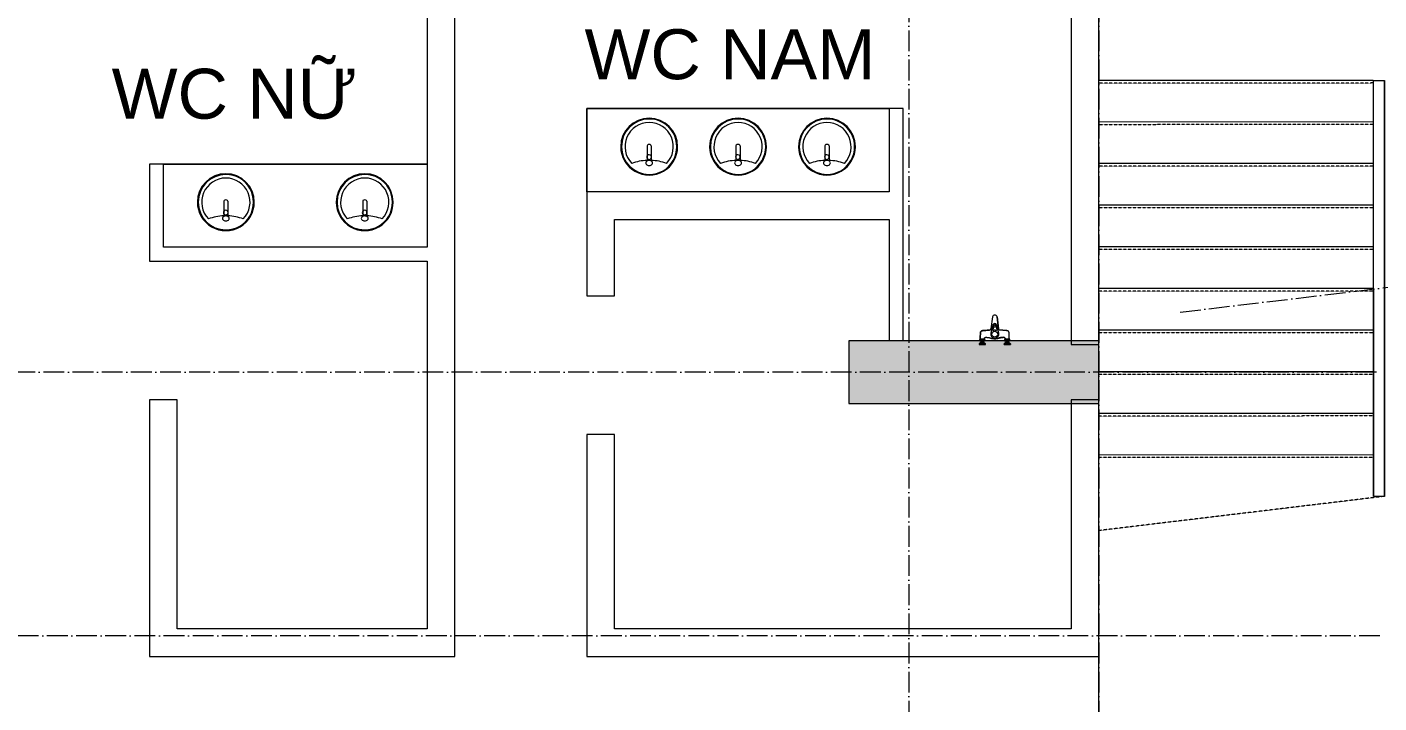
# Model space of a CAD drawing. Header units: millimetres. Extents: x -20215 to 101892, y -17414 to 45470.
# Drawn here: x 33278 to 43019, y 24465 to 29337 of the extents above; entities that cross this region are included whole.
import ezdxf

# ---------------------------------------------------------------- set-up
doc = ezdxf.new("R2010")
doc.units = ezdxf.units.MM
doc.linetypes.add('Grid Line', pattern=[4.2, 3, -0.6, 0, -0.6])
doc.linetypes.add('Overhead 1_16_', pattern=[2.579687, 1.5875, -0.992188])
for name, color, linetype, lineweight in [('CHU', 181, 'Continuous', 5), ('NET THAY 1', 41, 'Continuous', 5), ('NET-CAT', 3, 'Continuous', 15), ('NET-THAY', 2, 'Continuous', 9), ('S-STRS', 31, 'Continuous', 5), ('THIET-BI', 44, 'Continuous', 5), ('TRUC', 225, 'Continuous', 5), ('X-COT HAM$0$LC.HA', 8, 'Continuous', 9)]:
    doc.layers.add(name, color=color, linetype=linetype, lineweight=lineweight)
doc.styles.add('Arial_6', font='arial_0.ttf', dxfattribs={"height": 360})

# ---------------------------------------------------------------- blocks, each defined once
blk = doc.blocks.new('ALC1807-ASCENT PLAZA-KET CAU_rvt-1-MẶT BẰNG TẦNG 4')
at = {"layer": 'X-COT HAM$0$LC.HA'}
h = blk.add_hatch(color=256, dxfattribs=at)
h.dxf.hatch_style = 1
h.paths.add_polyline_path([(39199.8, 27074.9), (39199.8, 26624.9), (40999.8, 26624.9), (40999.8, 27074.9)])
at = {"ltscale": 1000}
blk.add_lwpolyline([(39199.8, 27074.9), (39199.8, 26624.9), (40999.8, 26624.9), (40999.8, 27074.9)], close=True, dxfattribs=at)
blk = doc.blocks.new('Top Rail Type - Top Rail_Internal_-1506764-MẶT BẰNG TẦNG 4')
at = {"layer": 'NET THAY 1'}
for p, q in [((42977.8, 28953), (42978.4, 25953)), ((43058.4, 25953), (43057.8, 28953))]:
    blk.add_line(p, q, dxfattribs=at)
for points in [[(42977.8, 28953), (42977.8, 28953), (42978.4, 28953), (42981, 28953), (42985.2, 28953), (42992.7, 28953), (43005, 28953), (43021.4, 28953), (43036.4, 28953), (43048.2, 28953), (43054.7, 28953), (43057.3, 28953), (43057.8, 28953), (43057.8, 28953)], [(43058.4, 25953), (43058.4, 25953), (43057.8, 25953), (43055.2, 25953), (43051, 25953), (43043.5, 25953), (43031.1, 25953), (43014.8, 25953), (42999.8, 25953), (42988, 25953), (42981.5, 25953), (42978.8, 25953), (42978.4, 25953), (42978.4, 25953)]]:
    blk.add_open_spline(points, degree=3, knots=[0, 0, 0, 0, 0.066667, 0.133333, 0.2, 0.266667, 0.4, 0.533333, 0.65, 0.766667, 0.883333, 0.941667, 1, 1, 1, 1], dxfattribs=at)
blk = doc.blocks.new('Top Rail Type - Top Rail_Internal_-V12-MẶT BẰNG TẦNG 4')
at = {"layer": 'NET THAY 1'}
for p, q in [((42977.2, 28953), (42977.8, 25953)), ((43058.4, 28953), (43059, 25953))]:
    blk.add_line(p, q, dxfattribs=at)
blk = doc.blocks.new('X-LA1 - X-LA 3-1486431-MẶT BẰNG TẦNG 4')
at = {"layer": 'THIET-BI'}
for p, q in [((-600, 0), (-600, -1900)), ((-600, -1900), (-600, 0)), ((-332.2, -434.2), (-222.2, -434.2)), ((-332.2, -464.2), (-222.2, -464.2)), ((-332.2, -1435), (-222.2, -1435)), ((-332.2, -1465), (-222.2, -1465))]:
    blk.add_line(p, q, dxfattribs=at)
for centre, radius, start, end in [((-324.9, -449.2), 205, 90, 270), ((-324.9, -449.2), 199.5, 360, 180), ((-324.9, -449.2), 174.1, 46.21184, 180), ((-324.9, -449.2), 205, 270, 90), ((139.1, -449.2), 365.7, 159.90562, 177.65018), ((-324.9, -449.2), 199.5, 180, 360), ((-324.9, -449.2), 174.1, 180, 313.78816), ((-250, -450), 16.8, 360, 180), ((-250, -450), 16.8, 180, 360), ((139.1, -449.2), 365.7, 182.34982, 200.09438), ((-324.9, -1450), 205, 90, 270), ((-324.9, -1450), 199.5, 360, 180), ((-324.9, -1450), 205, 270, 90), ((-324.9, -1450), 174.1, 46.21184, 180), ((139.1, -1450), 365.7, 159.90562, 177.65018), ((-324.9, -1450), 199.5, 180, 360), ((-324.9, -1450), 174.1, 180, 313.78816), ((-250, -1450.8), 16.8, 360, 180), ((-250, -1450.8), 16.8, 180, 0), ((139.1, -1450), 365.7, 182.34982, 200.09438)]:
    blk.add_arc(centre, radius, start, end, dxfattribs=at)
for centre, major_axis, ratio, start_param, end_param in [((-332.2, -449.2), (0, 15), 0.577623, 0, 3.141593), ((-208.1, -449.2), (0, 25), 0.701688, 0, 3.141593), ((-207.9, -449.2), (0, 25), 0.719766, 3.124999, 6.299779), ((-332.2, -1450), (0, 15), 0.577623, 0, 3.141593), ((-208.1, -1450), (0, 25), 0.701688, 0, 3.141593), ((-207.9, -1450), (0, 25), 0.719766, 3.124999, 6.299779)]:
    blk.add_ellipse(centre, major_axis=major_axis, ratio=ratio, start_param=start_param, end_param=end_param, dxfattribs=at)
blk = doc.blocks.new('X-SEN - X-SEN-1305592-MẶT BẰNG TẦNG 4')
at = {"layer": 'THIET-BI'}
for p, q in [((-67.5, 0), (-112.5, 0)), ((-112.5, 0), (-112.5, -3.8)), ((-112.5, 0), (-67.5, 0)), ((-112.5, -3.8), (-112.5, 0)), ((-67.5, -3.8), (-67.5, 0)), ((-67.5, 0), (-67.5, -3.8)), ((112.5, 0), (67.5, 0)), ((67.5, 0), (67.5, -3.8)), ((67.5, 0), (67.5, -3.8)), ((112.5, 0), (67.5, 0)), ((112.5, -3.8), (112.5, 0)), ((112.5, -3.8), (112.5, 0)), ((-112.5, -3.8), (-99.9, -12.6)), ((-67.5, -3.8), (-112.5, -3.8)), ((-112.5, -3.8), (-99.9, -12.6)), ((-99.9, -25.3), (-107.2, -25.3)), ((-72.8, -25.3), (-107.2, -25.3)), ((-107.2, -34.3), (-105.1, -34.3)), ((-107.2, -34.3), (-72.8, -34.3)), ((-105.1, -34.3), (-105.1, -37.2)), ((-105.1, -34.3), (-105.1, -37.2)), ((-74.9, -34.3), (-105.1, -34.3)), ((-105.1, -37.2), (-74.9, -37.2)), ((-99.9, -12.6), (-99.9, -25.3)), ((-99.9, -12.6), (-80.1, -12.6)), ((-80.1, -12.6), (-99.9, -12.6)), ((-99.9, -12.6), (-99.9, -25.3)), ((-80.1, -12.6), (-67.5, -3.8)), ((-80.1, -12.6), (-67.5, -3.8)), ((-80.1, -25.3), (-80.1, -12.6)), ((-80.1, -25.3), (-80.1, -12.6)), ((-72.8, -25.3), (-80.1, -25.3)), ((-74.9, -37.2), (-74.9, -34.3)), ((-74.9, -34.3), (-72.8, -34.3)), ((-74.9, -37.2), (-74.9, -34.3)), ((-12.9, -141.7), (-27.6, -80.8)), ((12.9, -141.7), (27.6, -80.8)), ((67.5, -3.8), (80.1, -12.6)), ((112.5, -3.8), (67.5, -3.8)), ((67.5, -3.8), (80.1, -12.6)), ((80.1, -25.3), (72.8, -25.3)), ((107.2, -25.3), (72.8, -25.3)), ((72.8, -34.3), (74.9, -34.3)), ((72.8, -34.3), (107.2, -34.3)), ((74.9, -34.3), (74.9, -37.2)), ((74.9, -34.3), (74.9, -37.2)), ((105.1, -34.3), (74.9, -34.3)), ((74.9, -37.2), (105.1, -37.2)), ((80.1, -12.6), (80.1, -25.3)), ((99.9, -12.6), (80.1, -12.6)), ((80.1, -12.6), (99.9, -12.6)), ((99.9, -12.6), (80.1, -12.6)), ((80.1, -12.6), (80.1, -25.3)), ((99.9, -12.6), (112.5, -3.8)), ((99.9, -12.6), (112.5, -3.8)), ((99.9, -25.3), (99.9, -12.6)), ((99.9, -25.3), (99.9, -12.6)), ((107.2, -25.3), (99.9, -25.3)), ((105.1, -37.2), (105.1, -34.3)), ((105.1, -34.3), (107.2, -34.3)), ((105.1, -37.2), (105.1, -34.3)), ((-27.3, -113.1), (-17.5, -199.2)), ((-17.5, -199.2), (-27.3, -113.1)), ((-7.7, -139.6), (-13.8, -105.5)), ((7.7, -139.6), (13.8, -105.5)), ((17.5, -199.2), (27.3, -113.1)), ((17.5, -199.2), (27.3, -113.1))]:
    blk.add_line(p, q, dxfattribs=at)
for centre, radius in [((0, -73.2), 21.5), ((0, -130.1), 7.2)]:
    blk.add_circle(centre, radius, dxfattribs=at)
for centre, radius, start, end in [((-102.9, -29.8), 6.9, 148.02464, 211.97536), ((-102.9, -29.8), 6.9, 148.02464, 211.97536), ((-107.2, -27.1), 1.8, 90, 148.02464), ((-107.2, -27.1), 1.8, 90, 148.02464), ((-107.2, -32.5), 1.8, 211.97536, 270), ((-107.2, -32.5), 1.8, 211.97536, 270), ((-112.5, -29.8), 6.9, 319.28447, 40.71553), ((-94.4, -29.8), 6.9, 139.28447, 220.71553), ((-85.4, -29.8), 6.9, 319.28447, 40.71553), ((-67.5, -29.8), 6.9, 139.28447, 220.71553), ((-72.8, -27.1), 1.8, 31.97536, 90), ((-72.8, -27.1), 1.8, 31.97536, 90), ((-72.8, -32.5), 1.8, 270, 328.02464), ((-72.8, -32.5), 1.8, 270, 328.02464), ((-77.1, -29.8), 6.9, 328.02464, 31.97536), ((-77.1, -29.8), 6.9, 328.02464, 31.97536), ((-0.4, -73.2), 28.3, 89.25175, 195.66926), ((0.4, -73.2), 28.3, 344.33074, 90.74825), ((77.1, -29.8), 6.9, 148.02464, 211.97536), ((77.1, -29.8), 6.9, 148.02464, 211.97536), ((72.8, -27.1), 1.8, 90, 148.02464), ((72.8, -27.1), 1.8, 90, 148.02464), ((72.8, -32.5), 1.8, 211.97536, 270), ((72.8, -32.5), 1.8, 211.97536, 270), ((67.5, -29.8), 6.9, 319.28447, 40.71553), ((85.6, -29.8), 6.9, 139.28447, 220.71553), ((94.6, -29.8), 6.9, 319.28447, 40.71553), ((112.5, -29.8), 6.9, 139.28447, 220.71553), ((107.2, -27.1), 1.8, 31.97536, 90), ((107.2, -27.1), 1.8, 31.97536, 90), ((107.2, -32.5), 1.8, 270, 328.02464), ((107.2, -32.5), 1.8, 270, 328.02464), ((102.9, -29.8), 6.9, 328.02464, 31.97536), ((102.9, -29.8), 6.9, 328.02464, 31.97536), ((-9.4, -104.7), 4.5, 74.07034, 190.15556), ((0, -134.7), 14.7, 208.41441, 331.58559), ((-0.4, -73.2), 28.3, 254.07034, 270.74825), ((0, -136.6), 8.24, 201.12938, 338.87062), ((0.4, -73.2), 28.3, 269.25175, 285.92966), ((9.4, -104.7), 4.5, 349.84444, 105.92966), ((0, -191), 19.3, 205.0481, 334.9519), ((0, -191), 19.3, 205.0481, 334.9519)]:
    blk.add_arc(centre, radius, start, end, dxfattribs=at)
for points, knots in [([(-105.1, -37.2), (-105.1, -39.1), (-104.9, -42.9), (-104.7, -48.5), (-104.5, -54.2), (-104.2, -61.7), (-103.9, -68.4), (-103.8, -73.6), (-103.7, -75.5), (-103.7, -76.7), (-103.6, -77.6), (-103.6, -78.6), (-103.6, -79.8), (-103.6, -81), (-103.5, -81.8), (-103.5, -82.3), (-103.5, -82.6), (-103.4, -83), (-103.4, -83.5), (-103.3, -84.3), (-103.2, -85.5), (-103.1, -86.6), (-102.8, -87.6), (-102.6, -88.2), (-102.3, -88.9), (-101.9, -89.7), (-101.3, -90.8), (-100.6, -91.7), (-100, -92.5), (-99, -93.6), (-97.8, -94.7), (-96.2, -95.8), (-95, -96.6), (-93.7, -97.2), (-92.4, -97.7), (-91.2, -98.1), (-90.3, -98.4), (-89.6, -98.5), (-88.9, -98.7), (-88, -98.8), (-86.8, -99), (-85.6, -99.1), (-84.7, -99.1), (-84, -99.2), (-83.3, -99.3), (-82.3, -99.4), (-81.2, -99.5), (-79.7, -99.6), (-77.9, -99.8), (-75.5, -100), (-72.8, -100.2), (-70, -100.5), (-66.3, -100.8), (-61.6, -101.2), (-56, -101.5), (-51.7, -101.8), (-48.8, -101.9), (-47.3, -101.9), (-46.1, -101.9), (-45.1, -102), (-44.4, -102), (-43.6, -102), (-42.6, -102), (-41.4, -102), (-40.1, -102), (-39.3, -102.1), (-38.8, -102.1), (-38.5, -102.2), (-38.1, -102.2), (-37.6, -102.3), (-36.8, -102.4), (-35.6, -102.6), (-34.3, -103), (-33.2, -103.5), (-32.5, -104), (-31.7, -104.6), (-30.5, -105.7), (-29, -107.6), (-27.9, -110.1), (-27.4, -112), (-27.3, -113.1)], [0, 0, 0, 0, 0.041667, 0.083333, 0.125, 0.166667, 0.25, 0.270833, 0.28125, 0.291667, 0.296875, 0.302083, 0.3125, 0.322917, 0.328125, 0.330729, 0.333333, 0.335938, 0.338542, 0.34375, 0.354167, 0.364583, 0.369792, 0.375, 0.380208, 0.385417, 0.395833, 0.40625, 0.411458, 0.416667, 0.4375, 0.447917, 0.458333, 0.46875, 0.479167, 0.489583, 0.494792, 0.5, 0.505208, 0.510417, 0.520833, 0.53125, 0.536458, 0.541667, 0.546875, 0.552083, 0.5625, 0.572917, 0.583333, 0.604167, 0.625, 0.645833, 0.666667, 0.708333, 0.75, 0.791667, 0.802083, 0.8125, 0.822917, 0.828125, 0.833333, 0.838542, 0.84375, 0.854167, 0.864583, 0.869792, 0.872396, 0.875, 0.877604, 0.880208, 0.885417, 0.895833, 0.90625, 0.916667, 0.921875, 0.927083, 0.9375, 0.958333, 0.979167, 1, 1, 1, 1]), ([(-105.1, -37.2), (-104.5, -52.3), (-103.9, -68.7), (-103.3, -87.5), (-99.6, -93.9), (-92.4, -98.5), (-72.6, -100.1), (-54, -102.2), (-33.9, -102), (-28.7, -107.4), (-27.8, -111), (-27.3, -113.1)], [0, 0, 0, 0, 45.441328, 49.333631, 56.110562, 66.562664, 73.682324, 114.966912, 125.570438, 129.900151, 136.284558, 136.284558, 136.284558, 136.284558]), ([(0, -41), (-2, -40.9), (-5.6, -40.9), (-10.3, -41.2), (-14.4, -41.6), (-18, -42.2), (-21.2, -42.9), (-24.2, -43.7), (-27.1, -44.6), (-30, -45.4), (-32.9, -46.3), (-35.8, -47.2), (-38.8, -47.9), (-41.8, -48.6), (-45.1, -49.2), (-48.4, -49.8), (-51.8, -50.2), (-54.8, -50.5), (-56.9, -50.7), (-58.1, -50.8), (-59, -50.9), (-59.9, -51), (-60.8, -51), (-61.7, -51), (-62.4, -51), (-63, -51), (-63.6, -51), (-64.4, -50.9), (-65.1, -50.8), (-65.7, -50.7), (-66.1, -50.6), (-66.5, -50.5), (-67.1, -50.4), (-68.1, -50.1), (-69.1, -49.6), (-70.1, -49), (-71.1, -48.3), (-72, -47.4), (-72.8, -46.6), (-73.3, -45.8), (-73.8, -45.1), (-74.1, -44.3), (-74.4, -43.5), (-74.6, -42.6), (-74.7, -41.9), (-74.8, -41.3), (-74.8, -40.9), (-74.9, -40.4), (-74.9, -39.8), (-74.9, -38.8), (-74.9, -37.9), (-74.9, -37.2)], [0, 0, 0, 0, 0.041667, 0.083333, 0.125, 0.166667, 0.208333, 0.25, 0.291667, 0.333333, 0.375, 0.416667, 0.458333, 0.5, 0.541667, 0.583333, 0.625, 0.666667, 0.6875, 0.697917, 0.708333, 0.71875, 0.729167, 0.739583, 0.75, 0.755208, 0.760417, 0.770833, 0.78125, 0.786458, 0.791667, 0.796875, 0.802083, 0.8125, 0.833333, 0.84375, 0.854167, 0.875, 0.885417, 0.895833, 0.90625, 0.916667, 0.927083, 0.9375, 0.947917, 0.953125, 0.958333, 0.963542, 0.96875, 0.979167, 1, 1, 1, 1]), ([(-74.9, -37.2), (-74.9, -39.9), (-75, -44.9), (-67.9, -51.6), (-55.3, -50.7), (-39.4, -48.7), (-24.4, -43.4), (-11.8, -40.7), (0, -41)], [0, 0, 0, 0, 8.475038, 15.961674, 29.255673, 47.963091, 70.422589, 93.837243, 93.837243, 93.837243, 93.837243]), ([(74.9, -37.2), (74.9, -37.9), (74.9, -38.8), (74.9, -39.8), (74.9, -40.4), (74.8, -40.9), (74.8, -41.3), (74.7, -41.9), (74.6, -42.6), (74.4, -43.3), (74.3, -43.9), (74.1, -44.4), (73.8, -45.1), (73.3, -45.8), (72.8, -46.6), (72, -47.4), (71.1, -48.3), (70.1, -49), (69.1, -49.6), (68.1, -50.1), (67.1, -50.4), (66.5, -50.5), (66.1, -50.6), (65.7, -50.7), (65.1, -50.8), (64.4, -50.9), (63.5, -51), (62.7, -51), (62.1, -51), (61.5, -51), (60.8, -51), (59.9, -51), (59, -50.9), (58.1, -50.8), (56.9, -50.7), (54.8, -50.5), (51.8, -50.2), (47.2, -49.6), (41.8, -48.7), (36.8, -47.4), (32.9, -46.3), (30, -45.4), (27.1, -44.6), (24.2, -43.7), (21.2, -42.9), (18, -42.2), (14.4, -41.6), (10.3, -41.2), (5.6, -40.9), (2, -40.9), (0, -41)], [0, 0, 0, 0, 0.020833, 0.03125, 0.036458, 0.041667, 0.046875, 0.052083, 0.0625, 0.072917, 0.078125, 0.083333, 0.09375, 0.104167, 0.114583, 0.125, 0.145833, 0.15625, 0.166667, 0.1875, 0.197917, 0.203125, 0.208333, 0.213542, 0.21875, 0.229167, 0.239583, 0.25, 0.255208, 0.260417, 0.270833, 0.28125, 0.291667, 0.302083, 0.3125, 0.333333, 0.375, 0.416667, 0.5, 0.583333, 0.625, 0.666667, 0.708333, 0.75, 0.791667, 0.833333, 0.875, 0.916667, 0.958333, 1, 1, 1, 1]), ([(74.9, -37.2), (74.9, -39.9), (75, -44.9), (67.9, -51.6), (55.3, -50.7), (39.4, -48.7), (24.4, -43.4), (11.8, -40.7), (0, -41)], [0, 0, 0, 0, 8.475038, 15.961674, 29.255673, 47.963091, 70.422589, 93.837243, 93.837243, 93.837243, 93.837243]), ([(27.3, -113.1), (27.4, -112), (27.9, -110.1), (29, -107.6), (30.5, -105.7), (31.7, -104.6), (32.5, -104), (33.2, -103.5), (34.3, -103), (35.6, -102.6), (36.8, -102.4), (37.6, -102.3), (38.1, -102.2), (38.5, -102.2), (38.8, -102.1), (39.3, -102.1), (40.1, -102), (41.4, -102), (42.6, -102), (43.6, -102), (44.4, -102), (45.1, -102), (46.1, -101.9), (47.3, -101.9), (48.8, -101.9), (51.7, -101.8), (57.9, -101.4), (65.3, -100.9), (72.8, -100.2), (76.9, -99.8), (79.7, -99.6), (81.2, -99.5), (82.3, -99.4), (83.3, -99.3), (84, -99.2), (84.7, -99.1), (85.6, -99.1), (86.8, -99), (88, -98.8), (88.9, -98.7), (89.6, -98.5), (90.3, -98.4), (91.2, -98.1), (92.4, -97.7), (93.7, -97.2), (95, -96.6), (96.2, -95.8), (97.8, -94.7), (99.2, -93.4), (100.4, -91.9), (101.3, -90.8), (101.9, -89.7), (102.3, -88.9), (102.6, -88.2), (102.8, -87.6), (103.1, -86.6), (103.2, -85.5), (103.3, -84.3), (103.4, -83.5), (103.4, -83), (103.5, -82.6), (103.5, -82.3), (103.5, -81.8), (103.6, -81), (103.6, -79.8), (103.6, -78.6), (103.6, -77.6), (103.7, -76.7), (103.7, -75.5), (103.8, -73.6), (103.9, -70.3), (104.1, -65.5), (104.5, -54.2), (104.8, -44.8), (105.1, -37.2)], [0, 0, 0, 0, 0.020833, 0.041667, 0.0625, 0.072917, 0.078125, 0.083333, 0.09375, 0.104167, 0.114583, 0.119792, 0.122396, 0.125, 0.127604, 0.130208, 0.135417, 0.145833, 0.15625, 0.161458, 0.166667, 0.171875, 0.177083, 0.1875, 0.197917, 0.208333, 0.25, 0.333333, 0.375, 0.416667, 0.427083, 0.4375, 0.447917, 0.453125, 0.458333, 0.463542, 0.46875, 0.479167, 0.489583, 0.494792, 0.5, 0.505208, 0.510417, 0.520833, 0.53125, 0.541667, 0.552083, 0.5625, 0.583333, 0.59375, 0.604167, 0.614583, 0.619792, 0.625, 0.630208, 0.635417, 0.645833, 0.65625, 0.661458, 0.664062, 0.666667, 0.669271, 0.671875, 0.677083, 0.6875, 0.697917, 0.703125, 0.708333, 0.71875, 0.729167, 0.75, 0.791667, 0.833333, 1, 1, 1, 1]), ([(105.1, -37.2), (104.5, -52.3), (103.9, -68.7), (103.3, -87.5), (99.6, -93.9), (92.4, -98.5), (72.6, -100.1), (54, -102.2), (33.9, -102), (28.7, -107.4), (27.8, -111), (27.3, -113.1)], [0, 0, 0, 0, 45.441328, 49.333631, 56.110562, 66.562664, 73.682324, 114.966912, 125.570438, 129.900151, 136.284558, 136.284558, 136.284558, 136.284558])]:
    blk.add_open_spline(points, degree=3, knots=knots, dxfattribs=at)
blk = doc.blocks.new('X-LA1 - X-LA 3-1486537-MẶT BẰNG TẦNG 4')
at = {"layer": 'THIET-BI'}
for p, q in [((-600, 0), (-600, -2180)), ((-600, -2180), (-600, 0)), ((-332.2, -434.2), (-222.2, -434.2)), ((-332.2, -464.2), (-222.2, -464.2)), ((-332.2, -1074.6), (-222.2, -1074.6)), ((-332.2, -1104.6), (-222.2, -1104.6)), ((-332.2, -1715), (-222.2, -1715)), ((-332.2, -1745), (-222.2, -1745)), ((-600, -2180), (0, -2180)), ((0, -2180), (-600, -2180))]:
    blk.add_line(p, q, dxfattribs=at)
for centre, radius, start, end in [((-324.9, -449.2), 205, 90, 270), ((-324.9, -449.2), 199.5, 360, 180), ((-324.9, -449.2), 174.1, 46.21184, 180), ((-324.9, -449.2), 205, 270, 90), ((139.1, -449.2), 365.7, 159.90562, 177.65018), ((-324.9, -449.2), 199.5, 180, 360), ((-324.9, -449.2), 174.1, 180, 313.78816), ((-250, -450), 16.8, 360, 180), ((-250, -450), 16.8, 180, 360), ((139.1, -449.2), 365.7, 182.34982, 200.09438), ((-324.9, -1089.6), 205, 90, 270), ((-324.9, -1089.6), 199.5, 360, 180), ((-324.9, -1089.6), 174.1, 46.21184, 180), ((-324.9, -1089.6), 205, 270, 90), ((139.1, -1089.6), 365.7, 159.90562, 177.65018), ((-324.9, -1089.6), 199.5, 180, 360), ((-324.9, -1089.6), 174.1, 180, 313.78816), ((-250, -1090.4), 16.8, 360, 180), ((-250, -1090.4), 16.8, 180, 0), ((139.1, -1089.6), 365.7, 182.34982, 200.09438), ((-324.9, -1730), 205, 90, 270), ((-324.9, -1730), 199.5, 360, 180), ((-324.9, -1730), 174.1, 46.21184, 180), ((-324.9, -1730), 205, 270, 90), ((139.1, -1730), 365.7, 159.90562, 177.65018), ((-324.9, -1730), 199.5, 180, 360), ((-324.9, -1730), 174.1, 180, 313.78816), ((-250, -1730.8), 16.8, 360, 180), ((-250, -1730.8), 16.8, 180, 0), ((139.1, -1730), 365.7, 182.34982, 200.09438)]:
    blk.add_arc(centre, radius, start, end, dxfattribs=at)
for centre, major_axis, ratio, start_param, end_param in [((-332.2, -449.2), (0, 15), 0.577623, 0, 3.141593), ((-208.1, -449.2), (0, 25), 0.701688, 0, 3.141593), ((-207.9, -449.2), (0, 25), 0.719766, 3.124999, 6.299779), ((-208.1, -1089.6), (0, 25), 0.701688, 0, 3.141593), ((-207.9, -1089.6), (0, 25), 0.719766, 3.124999, 6.299779), ((-332.2, -1089.6), (0, 15), 0.577623, 0, 3.141593), ((-332.2, -1730), (0, 15), 0.577623, 0, 3.141593), ((-208.1, -1730), (0, 25), 0.701688, 0, 3.141593), ((-207.9, -1730), (0, 25), 0.719766, 3.124999, 6.299779)]:
    blk.add_ellipse(centre, major_axis=major_axis, ratio=ratio, start_param=start_param, end_param=end_param, dxfattribs=at)

msp = doc.modelspace()

# ---------------------------------------------------------------- linework, layer by layer
at = {"layer": 'NET-CAT'}
for p, q in [((40800.5, 32799.9), (40800.5, 27049.9)), ((41000.5, 27049.9), (41000.5, 32799.9)), ((36160.5, 29949.9), (36160.5, 27749.9)), ((36360.5, 24799.9), (36360.5, 29949.9)), ((39490.5, 28749.9), (39490.5, 28149.9)), ((39590.5, 28749.9), (39490.5, 28749.9)), ((39590.5, 27074.9), (39590.5, 28749.9)), ((34260.5, 28349.9), (34160.5, 28349.9)), ((34160.5, 28349.9), (34160.5, 27649.9)), ((34260.5, 27749.9), (34260.5, 28349.9)), ((39490.5, 28149.9), (37310.5, 28149.9)), ((37310.5, 28149.9), (37310.5, 27400)), ((37510.5, 27949.9), (39490.5, 27949.9)), ((37510.5, 27400), (37510.5, 27949.9)), ((39490.5, 27949.9), (39490.5, 27074.9)), ((36160.5, 27749.9), (34260.5, 27749.9)), ((34160.5, 27649.9), (36160.5, 27649.9)), ((36160.5, 27649.9), (36160.5, 24999.9)), ((37310.5, 27400), (37510.5, 27400)), ((40800.5, 27049.9), (41000.5, 27049.9)), ((34360.4, 26650), (34160.4, 26650)), ((34160.4, 26650), (34160.4, 24799.9)), ((34360.4, 24999.9), (34360.4, 26650)), ((40800.5, 26649.9), (40800.5, 24999.9)), ((41000.5, 26649.9), (40800.5, 26649.9)), ((41000.5, 24800), (41000.5, 26649.9)), ((37510.5, 26400), (37310.5, 26400)), ((37310.5, 26400), (37310.5, 24799.9)), ((37510.5, 24999.9), (37510.5, 26400)), ((36160.5, 24999.9), (34360.4, 24999.9)), ((40800.5, 24999.9), (37510.5, 24999.9)), ((34160.4, 24799.9), (36360.5, 24799.9)), ((37310.5, 24799.9), (40800.5, 24799.9)), ((40800.5, 24800), (41000.5, 24800))]:
    msp.add_line(p, q, dxfattribs=at)
at = {"layer": 'NET-THAY', "color": 7}
msp.add_line((41000.5, 22499.9), (41000.5, 25200), dxfattribs=at)
at = {"layer": 'S-STRS'}
for p, q in [((42977.2, 28953), (41000.5, 28952.6)), ((42977.2, 28653), (41000.5, 28652.6)), ((42977.3, 28353), (41000.5, 28352.6)), ((42977.3, 28053), (41000.5, 28052.6)), ((42977.4, 27753), (41000.5, 27752.6)), ((42977.5, 27453), (41000.5, 27452.6)), ((42977.5, 27153), (41000.5, 27152.6)), ((42977.6, 26853), (41000.5, 26852.6)), ((42977.7, 26553), (41000.5, 26552.6)), ((42977.7, 26253), (41000.5, 26252.6))]:
    msp.add_line(p, q, dxfattribs=at)
at = {"layer": 'S-STRS', "linetype": 'Overhead 1_16_'}
for p, q in [((42977.2, 28933.9), (41000.5, 28933.5)), ((42977.2, 28633.9), (41000.5, 28633.5)), ((42977.3, 28333.9), (41000.5, 28333.5)), ((42977.4, 28033.9), (41000.5, 28033.5)), ((42977.4, 27733.9), (41000.5, 27733.5)), ((42977.5, 27433.9), (41000.5, 27433.5)), ((42977.5, 27133.9), (41000.5, 27133.5)), ((42977.6, 26833.9), (41000.5, 26833.5)), ((42977.7, 26533.9), (41000.5, 26533.5)), ((42977.7, 26233.9), (41000.5, 26233.5)), ((43043.2, 25953), (41000.5, 25707.9))]:
    msp.add_line(p, q, dxfattribs=at)
at = {"layer": 'TRUC', "linetype": 'Grid Line', "ltscale": 50}
for p, q in [((39630.5, 43599.9), (39630.5, -7167.6)), ((41000.5, 43599.9), (41000.5, -4500.1)), ((41585.2, 27281.7), (97259.7, 33950.9)), ((43000.5, 26849.9), (-12092.4, 26849.9)), ((43025.5, 24949.9), (-14382, 24949.9))]:
    msp.add_line(p, q, dxfattribs=at)

# ---------------------------------------------------------------- block references
at = {"layer": 'NET THAY 1'}
for name in ['Top Rail Type - Top Rail_Internal_-V12-MẶT BẰNG TẦNG 4', 'Top Rail Type - Top Rail_Internal_-1506764-MẶT BẰNG TẦNG 4']:
    msp.add_blockref(name, (0, 0), dxfattribs=at)
at = {"layer": 'NET-CAT', "lineweight": 5}
msp.add_blockref('ALC1807-ASCENT PLAZA-KET CAU_rvt-1-MẶT BẰNG TẦNG 4', (0, 0), dxfattribs=at)
at = {"layer": 'THIET-BI'}
for name, p, rotation in [('X-LA1 - X-LA 3-1486537-MẶT BẰNG TẦNG 4', (39490.5, 28149.9), 269.9999999999997), ('X-LA1 - X-LA 3-1486431-MẶT BẰNG TẦNG 4', (36160.5, 27749.9), 269.9999999999997), ('X-SEN - X-SEN-1305592-MẶT BẰNG TẦNG 4', (40250.5, 27050), 180)]:
    msp.add_blockref(name, p, dxfattribs=dict(at, rotation=rotation))

# ---------------------------------------------------------------- texts
at = {"layer": 'CHU', "color": 7, "char_height": 360, "attachment_point": 3, "line_spacing_factor": 0.936439, "style": 'Arial_6'}
for s, insert, width in [('\\pt2540.0016,5079.9996,7620.0012,10159.9992,12700.0008,15239.9988,17780.0004,20319.9984,22860,25400.0016,27939.9996,30480.0012,33019.9992,35560.0008,38099.9988,40640.0004,43179.9984,45720,48260.0016,50799.9996,53340.0012,55879.9992,58420.0008,60959.9988,63500.0004,66039.9984,68580,71120.0016,73659.9996,76200.0012,78739.9992,81280.0008;WC NAM', (39389.7, 29321.3), 2110.9), ('\\pt2540.0016,5079.9996,7620.0012,10159.9992,12700.0008,15239.9988,17780.0004,20319.9984,22860,25400.0016,27939.9996,30480.0012,33019.9992,35560.0008,38099.9988,40640.0004,43179.9984,45720,48260.0016,50799.9996,53340.0012,55879.9992,58420.0008,60959.9988,63500.0004,66039.9984,68580,71120.0016,73659.9996,76200.0012,78739.9992,81280.0008;WC NỮ', (35657.9, 29036.6), 1789.72)]:
    msp.add_mtext(s, dxfattribs=dict(at, insert=insert, width=width))

doc.saveas('drawing.dxf')
